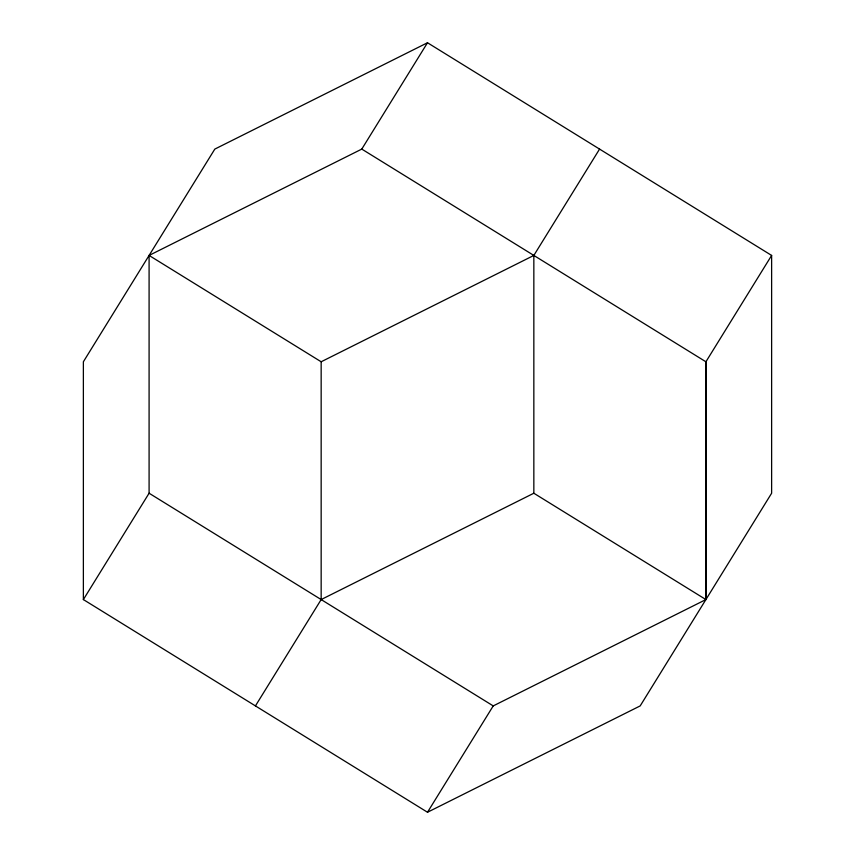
<?xml version="1.0" encoding="UTF-8"?>
<svg xmlns="http://www.w3.org/2000/svg" width="855" height="855" viewBox="0 0 855 855"><rect width="100%" height="100%" fill="white"/><g stroke="black" fill="none" stroke-linecap="round" stroke-linejoin="round"><path stroke-width="1.28" d="M83.373 599.569L83.373 361.772L214.819 149.091L427.5 42.75L771.627 255.431L771.627 493.228L640.181 705.909L427.5 812.25L83.373 599.569L149.091 493.228L149.091 255.431L361.783 149.091L427.5 42.75M255.431 705.909L321.159 599.569L321.159 361.772L149.091 255.431M771.627 255.431L705.909 361.783L705.909 599.569L533.841 493.228L533.841 255.431L599.569 149.091M427.5 812.25L493.228 705.909L705.909 599.569L705.909 361.783L361.783 149.091M321.159 361.772L533.841 255.431M321.159 599.569L533.841 493.228M149.091 493.217L493.228 705.909"/></g></svg>
